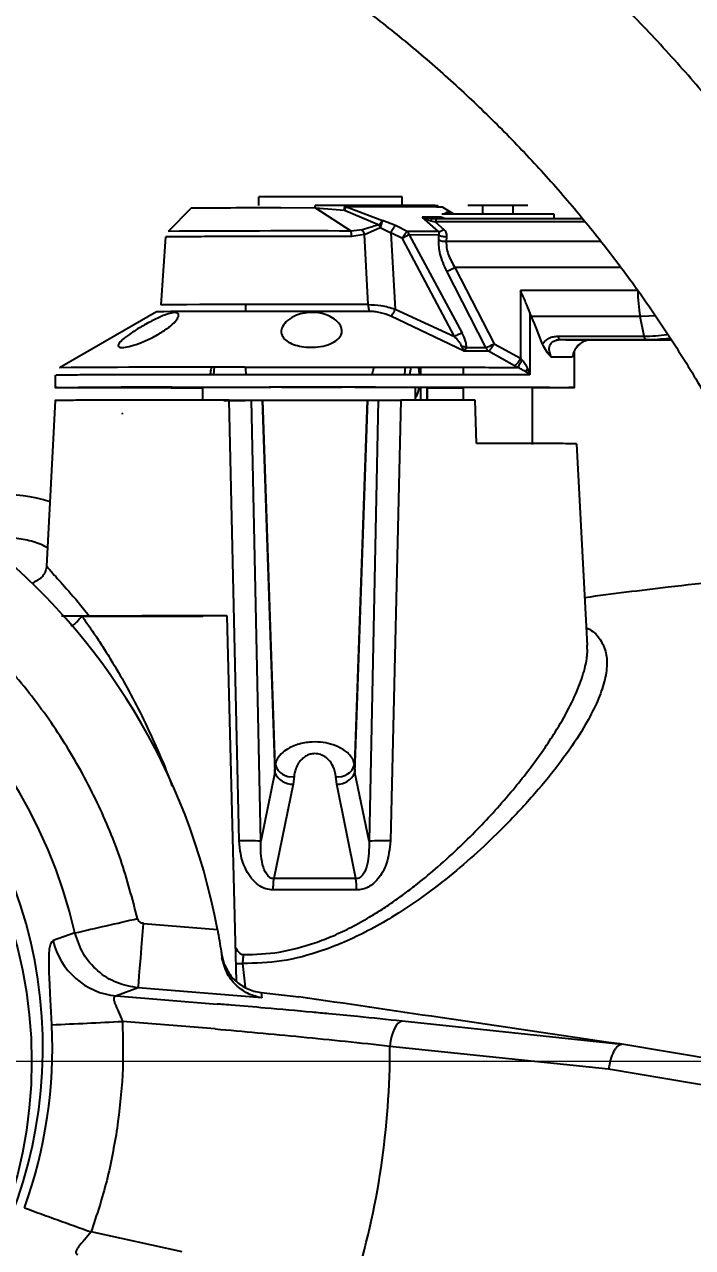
# Model space of a CAD drawing. Header units: millimetres. Extents: x 2251 to 4395, y 932 to 2449.
# Drawn here: x 3154 to 3231.2, y 1310.3 to 1451.6 of the extents above; entities that cross this region are included whole.
import ezdxf

# ---------------------------------------------------------------- set-up
doc = ezdxf.new("R2010")
doc.units = ezdxf.units.MM
doc.layers.add('AM_5', color=3, linetype='Continuous', lineweight=25)
doc.styles.add('SLDTEXTSTYLE1', font='txt.shx', dxfattribs={"width": 0.7, "bigfont": 'gbcbig.shx'})
doc.dimstyles.new('SLDDIMSTYLE12$0', dxfattribs={"dimtxt": 12, "dimasz": 10, "dimexe": 0, "dimexo": 0.0625, "dimgap": 0.875, "dimtad": 1, "dimdec": 1, "dimlfac": 1.8, "dimrnd": 1e-09, "dimzin": 12, "dimdsep": 46, "dimtxsty": 'SLDTEXTSTYLE1', "dimcen": 0.09, "dimdle": 8.16, "dimclrd": 3, "dimclre": 3, "dimadec": 0, "dimazin": 3, "dimtfac": 1, "dimtdec": 1, "dimtofl": 0, "dimtmove": 0, "dimatfit": 3, "dimfxl": 0, "dimfrac": 2, "dimtolj": 1, "dimlwd": 5, "dimlwe": 5, "dimarcsym": 0})
doc.dimstyles.new('SLDDIMSTYLE12$3', dxfattribs={"dimtxt": 12, "dimasz": 10, "dimexe": 0, "dimexo": 0.0625, "dimgap": 0.875, "dimtad": 1, "dimdec": 1, "dimlfac": 1.8, "dimrnd": 1e-09, "dimzin": 12, "dimdsep": 46, "dimtxsty": 'SLDTEXTSTYLE1', "dimcen": 0.09, "dimdle": 8.16, "dimclrd": 3, "dimclre": 3, "dimadec": 0, "dimazin": 3, "dimtfac": 1, "dimtdec": 1, "dimtofl": 0, "dimtmove": 0, "dimatfit": 3, "dimfxl": 0, "dimfrac": 2, "dimtolj": 1, "dimlwd": 5, "dimlwe": 5, "dimarcsym": 0})

# ---------------------------------------------------------------- blocks, each defined once
blk = doc.blocks.new('*D79')
at = {"layer": 'AM_5', "color": 3, "lineweight": 5, "transparency": 16777216}
blk.add_line((3102.51, 1472.02), (3102.51, 1524.39), dxfattribs=at)
at = {"layer": 'AM_5', "color": 3, "linetype": 'Continuous', "lineweight": 5, "transparency": 16777216}
for p, q in [((3112.51, 1524.39), (3269.59, 1524.39)), ((3279.59, 1406.12), (3279.59, 1524.39))]:
    blk.add_line(p, q, dxfattribs=at)
at = {"layer": 'AM_5', "color": 3, "transparency": 16777216}
for points in [[(3112.51, 1526.06), (3112.51, 1522.72), (3102.51, 1524.39)], [(3269.59, 1526.06), (3269.59, 1522.72), (3279.59, 1524.39)]]:
    blk.add_solid(points, dxfattribs=at)
at = {"layer": 'Defpoints', "color": 0, "transparency": 16777216}
for p in [(3279.59, 1524.39), (3102.51, 1471.96), (3279.59, 1406.06)]:
    blk.add_point(p, dxfattribs=at)
at = {"layer": 'AM_5', "color": 0, "transparency": 16777216, "insert": (3191.05, 1531.26), "char_height": 12, "attachment_point": 5, "style": 'SLDTEXTSTYLE1'}
blk.add_mtext('\\A1;178', dxfattribs=at)
blk = doc.blocks.new('*D75')
at = {"layer": 'AM_5', "color": 3, "lineweight": 5, "transparency": 16777216}
blk.add_line((3394.85, 1449.28), (3409.2, 1449.28), dxfattribs=at)
at = {"layer": 'AM_5', "color": 3, "linetype": 'Continuous', "lineweight": 5, "transparency": 16777216}
for p, q in [((3409.2, 1439.28), (3409.2, 1341.83)), ((3149.26, 1331.83), (3409.2, 1331.83))]:
    blk.add_line(p, q, dxfattribs=at)
at = {"layer": 'AM_5', "color": 3, "transparency": 16777216}
for points in [[(3407.54, 1439.28), (3410.87, 1439.28), (3409.2, 1449.28)], [(3407.54, 1341.83), (3410.87, 1341.83), (3409.2, 1331.83)]]:
    blk.add_solid(points, dxfattribs=at)
at = {"layer": 'Defpoints', "color": 0, "transparency": 16777216}
for p in [(3394.79, 1449.28), (3149.2, 1331.83), (3409.2, 1331.83)]:
    blk.add_point(p, dxfattribs=at)
at = {"layer": 'AM_5', "color": 0, "transparency": 16777216, "insert": (3402.33, 1399.78), "char_height": 12, "attachment_point": 5, "rotation": 90, "style": 'SLDTEXTSTYLE1'}
blk.add_mtext('\\A1;115', dxfattribs=at)
blk = doc.blocks.new('*D65')
at = {"layer": 'AM_5', "color": 3, "linetype": 'Continuous', "lineweight": 5, "transparency": 16777216}
blk.add_line((3266.32, 1484.58), (3232.64, 1458.58), dxfattribs=at)
at = {"layer": 'AM_5', "color": 3, "lineweight": 5, "transparency": 16777216}
for p, q in [((3165.26, 1406.65), (3165.44, 1406.65)), ((3165.35, 1406.56), (3165.35, 1406.74))]:
    blk.add_line(p, q, dxfattribs=at)
at = {"layer": 'AM_5', "color": 3, "transparency": 16777216}
blk.add_solid([(3231.62, 1459.9), (3233.66, 1457.26), (3224.72, 1452.47)], dxfattribs=at)
at = {"layer": 'Defpoints', "color": 0, "transparency": 16777216}
for p in [(3224.72, 1452.47), (3105.98, 1360.82)]:
    blk.add_point(p, dxfattribs=at)
at = {"layer": 'AM_5', "color": 0, "transparency": 16777216, "insert": (3249.24, 1480.08), "char_height": 12, "attachment_point": 5, "rotation": 37.6642, "style": 'SLDTEXTSTYLE1'}
blk.add_mtext('\\A1;%%C345', dxfattribs=at)

msp = doc.modelspace()

# ---------------------------------------------------------------- linework, layer by layer
at = {"color": 7, "linetype": 'Continuous', "lineweight": 25}
for p, q in [((3181.101, 1430.664), (3181.101, 1431.664)), ((3197.683, 1430.657), (3197.683, 1431.657)), ((3173.294, 1430.35), (3170.626, 1427.682)), ((3187.612, 1430.381), (3183.647, 1430.379)), ((3191.094, 1430.672), (3187.611, 1430.672)), ((3191.759, 1427.717), (3187.612, 1430.381)), ((3187.612, 1430.381), (3190.998, 1430.141)), ((3190.998, 1430.141), (3191.021, 1430.421)), ((3190.998, 1430.141), (3195.031, 1428.422)), ((3191.05, 1430.587), (3191.072, 1430.653)), ((3191.072, 1430.653), (3191.094, 1430.672)), ((3191.225, 1430.52), (3195.39, 1428.932)), ((3203.641, 1429.664), (3202.331, 1430.489)), ((3202.742, 1429.855), (3202.486, 1429.677)), ((3207.002, 1430.649), (3205.27, 1430.656)), ((3207.002, 1429.669), (3207.002, 1430.649)), ((3210.467, 1430.649), (3207.002, 1430.649)), ((3212.199, 1430.656), (3210.467, 1430.649)), ((3210.467, 1430.649), (3210.467, 1429.669)), ((3215.235, 1429.174), (3215.235, 1429.656)), ((3193.319, 1427.324), (3195.114, 1428.138)), ((3195.114, 1428.138), (3195.071, 1428.282)), ((3195.114, 1428.138), (3196.354, 1427.529)), ((3196.902, 1428.339), (3195.39, 1428.932)), ((3198.26, 1427.675), (3196.902, 1428.339)), ((3201.861, 1427.668), (3199.971, 1429.32)), ((3199.971, 1429.32), (3200.998, 1428.899)), ((3200.753, 1429.205), (3199.971, 1429.32)), ((3201.018, 1429.166), (3200.753, 1429.205)), ((3200.998, 1428.899), (3201.5, 1428.768)), ((3201.662, 1429.14), (3201.01, 1429.157)), ((3201.199, 1429.165), (3201.018, 1429.166)), ((3201.018, 1429.166), (3201.721, 1429.166)), ((3218.821, 1428.778), (3201.5, 1428.768)), ((3201.5, 1428.768), (3202.477, 1427.913)), ((3201.721, 1429.166), (3206.943, 1429.169)), ((3206.943, 1429.169), (3218.506, 1429.176)), ((3170.335, 1427.047), (3169.786, 1419.195)), ((3193.058, 1427.839), (3191.759, 1427.717)), ((3193.319, 1427.324), (3191.83, 1427.08)), ((3193.732, 1419.231), (3193.319, 1427.324)), ((3196.354, 1427.529), (3196.871, 1418.713)), ((3197.689, 1426.865), (3196.354, 1427.529)), ((3203.722, 1415.539), (3197.689, 1426.865)), ((3198.463, 1427.261), (3204.61, 1415.936)), ((3201.92, 1427.255), (3198.463, 1427.261)), ((3201.894, 1426.674), (3201.92, 1427.255)), ((3202.799, 1427.087), (3202.762, 1426.506)), ((3220.612, 1426.516), (3202.762, 1426.506)), ((3207.325, 1414.267), (3202.835, 1423.077)), ((3222.941, 1423.52), (3203.746, 1423.508)), ((3203.746, 1423.508), (3208.289, 1414.699)), ((3224.898, 1420.855), (3211.331, 1420.846)), ((3211.331, 1420.846), (3211.331, 1413.018)), ((3169.289, 1418.399), (3158.087, 1411.932)), ((3179.587, 1419.229), (3179.587, 1418.434)), ((3196.871, 1418.713), (3203.722, 1415.539)), ((3212.435, 1418.312), (3212.434, 1411.102)), ((3212.616, 1417.845), (3212.435, 1418.312)), ((3204.838, 1413.84), (3196.368, 1417.883)), ((3225.174, 1417.853), (3212.616, 1417.845)), ((3225.642, 1415.582), (3225.174, 1417.853)), ((3215.694, 1415.576), (3225.642, 1415.582)), ((3204.525, 1414.424), (3204.7, 1414.035)), ((3204.7, 1414.035), (3204.838, 1413.84)), ((3204.923, 1413.975), (3204.7, 1414.035)), ((3204.838, 1413.84), (3204.923, 1413.975)), ((3204.923, 1413.975), (3205.087, 1414.272)), ((3207.325, 1414.267), (3207.453, 1414.02)), ((3207.453, 1414.02), (3207.631, 1413.834)), ((3208.289, 1414.699), (3211.331, 1413.018)), ((3215.497, 1415.127), (3215.869, 1415.206)), ((3215.914, 1415.175), (3225.863, 1415.181)), ((3219.497, 1415.148), (3228.748, 1415.154)), ((3228.745, 1415.159), (3225.863, 1415.181)), ((3210.66, 1412.154), (3207.631, 1413.834)), ((3211.331, 1413.018), (3211.506, 1412.834)), ((3217.587, 1409.643), (3217.587, 1413.898)), ((3179.587, 1411.992), (3179.587, 1411.821)), ((3179.587, 1411.815), (3179.591, 1411.127)), ((3199.811, 1411.124), (3199.811, 1411.989)), ((3204.735, 1411.983), (3204.735, 1411.118)), ((3211.008, 1411.97), (3210.66, 1412.154)), ((3212.434, 1411.102), (3211.944, 1411.479)), ((3212.152, 1411.854), (3212.434, 1411.102)), ((3157.587, 1411.066), (3157.587, 1409.643)), ((3174.587, 1409.643), (3174.587, 1408.143)), ((3199.218, 1408.155), (3199.218, 1409.655)), ((3199.811, 1408.145), (3199.811, 1409.655)), ((3200.587, 1409.643), (3200.527, 1409.646)), ((3200.527, 1409.646), (3200.527, 1408.146)), ((3200.587, 1408.143), (3200.587, 1409.643)), ((3204.735, 1409.656), (3204.735, 1408.195)), ((3212.735, 1403.056), (3212.735, 1409.656)), ((3157.587, 1408.143), (3156.583, 1388.998)), ((3177.069, 1408.142), (3179.514, 1408.144)), ((3178.849, 1357.282), (3177.664, 1408.203)), ((3181.324, 1357.244), (3180.264, 1408.2)), ((3180.264, 1408.2), (3181.476, 1408.19)), ((3181.476, 1408.19), (3182.965, 1365.171)), ((3181.476, 1408.19), (3181.554, 1408.189)), ((3183.015, 1366.059), (3181.554, 1408.189)), ((3193.62, 1408.189), (3192.158, 1366.059)), ((3192.209, 1365.171), (3193.698, 1408.19)), ((3193.62, 1408.189), (3193.698, 1408.19)), ((3193.698, 1408.19), (3194.91, 1408.2)), ((3194.91, 1408.2), (3193.85, 1357.244)), ((3197.51, 1408.203), (3196.325, 1357.282)), ((3206.245, 1403.194), (3206.095, 1408.193)), ((3219.069, 1379.863), (3217.849, 1403.143)), ((3178.541, 1341.093), (3177.437, 1383.258)), ((3182.965, 1365.171), (3183.015, 1366.059)), ((3192.158, 1366.059), (3192.209, 1365.171)), ((3182.965, 1365.171), (3181.324, 1357.244)), ((3185.176, 1364.712), (3185.071, 1363.825)), ((3190.103, 1363.825), (3189.998, 1364.712)), ((3193.85, 1357.244), (3192.209, 1365.171)), ((3185.071, 1363.825), (3182.856, 1352.925)), ((3192.318, 1352.925), (3190.103, 1363.825)), ((3167.782, 1347.747), (3176.32, 1347.058)), ((3159.868, 1346.661), (3157.334, 1345.792)), ((3176.796, 1344.179), (3177.063, 1343.142)), ((3178.488, 1343.128), (3179.221, 1343.111)), ((3179.221, 1343.111), (3179.547, 1340.402)), ((3167.18, 1340.3), (3164.648, 1339.384)), ((3164.648, 1339.384), (3176.312, 1338.444)), ((3181.458, 1339.15), (3167.18, 1340.3)), ((3181.367, 1339.774), (3185.726, 1339.28)), ((3181.367, 1339.774), (3181.458, 1339.15)), ((3176.08, 1335.573), (3165.357, 1336.438)), ((3223.003, 1333.789), (3197.664, 1336.468)), ((3196.259, 1333.594), (3221.526, 1330.95)), ((3248.244, 1329.56), (3222.805, 1333.832)), ((3154.861, 1331.686), (3154.861, 1331.695)), ((3221.526, 1330.95), (3255.178, 1325.337)), ((3172.234, 1309.823), (3161.726, 1312.129))]:
    msp.add_line(p, q, dxfattribs=at)
at = {"color": 7, "linetype": 'Continuous', "lineweight": 25, "flags": 128}
for points in [[(3193.903, 1418.436), (3192.529, 1418.437), (3191.124, 1418.437), (3189.697, 1418.438), (3188.256, 1418.438), (3186.812, 1418.438), (3185.372, 1418.438), (3183.946, 1418.437), (3182.543, 1418.437)], [(3226.884, 1417.936), (3226.185, 1417.882), (3225.174, 1417.853)], [(3225.863, 1415.181), (3225.831, 1415.188), (3225.799, 1415.208), (3225.769, 1415.241), (3225.74, 1415.287), (3225.712, 1415.345), (3225.686, 1415.414), (3225.663, 1415.494), (3225.642, 1415.582)], [(3205.087, 1414.272), (3205.382, 1414.271), (3205.673, 1414.271), (3205.96, 1414.27), (3206.242, 1414.27), (3206.52, 1414.269), (3206.793, 1414.268), (3207.061, 1414.268), (3207.325, 1414.267)], [(3175.952, 1411.99), (3175.896, 1411.598), (3175.856, 1411.13)], [(3197.965, 1411.136), (3198.005, 1411.611), (3198.064, 1412.017)], [(3174.587, 1409.585), (3173.758, 1409.586), (3170.961, 1409.59), (3168.358, 1409.594), (3165.981, 1409.598), (3163.858, 1409.604), (3162.012, 1409.609), (3160.466, 1409.615), (3159.239, 1409.622), (3158.343, 1409.629), (3157.791, 1409.635), (3157.588, 1409.642), (3157.736, 1409.649), (3158.235, 1409.656), (3159.077, 1409.663), (3160.254, 1409.669), (3161.752, 1409.676), (3163.552, 1409.681), (3165.634, 1409.687), (3167.973, 1409.691), (3170.543, 1409.696), (3173.312, 1409.699), (3176.248, 1409.702), (3179.318, 1409.705), (3182.484, 1409.706), (3185.711, 1409.707), (3188.959, 1409.707), (3192.191, 1409.706), (3195.369, 1409.705), (3198.456, 1409.703), (3201.415, 1409.7), (3204.213, 1409.696), (3206.815, 1409.692), (3209.192, 1409.687), (3211.316, 1409.682), (3213.161, 1409.676), (3214.707, 1409.67), (3215.935, 1409.664), (3216.83, 1409.657), (3217.382, 1409.65), (3217.586, 1409.643), (3217.437, 1409.637), (3216.939, 1409.63), (3216.096, 1409.623), (3214.919, 1409.616), (3213.422, 1409.61), (3212.735, 1409.608)], [(3169.31, 1409.659), (3170.35, 1409.66), (3171.173, 1409.661), (3171.689, 1409.664), (3171.843, 1409.666), (3171.618, 1409.668), (3171.039, 1409.67), (3170.167, 1409.672), (3169.098, 1409.673), (3167.947, 1409.673), (3166.84, 1409.672), (3165.895, 1409.671), (3165.217, 1409.669), (3164.877, 1409.667), (3164.913, 1409.664), (3165.321, 1409.662), (3166.056, 1409.66), (3167.04, 1409.659), (3168.165, 1409.658), (3169.31, 1409.659)], [(3174.587, 1409.64), (3174.077, 1409.639), (3173.701, 1409.638), (3173.553, 1409.636), (3173.648, 1409.634), (3173.978, 1409.633), (3174.509, 1409.632), (3174.587, 1409.632)], [(3188.168, 1409.683), (3189.208, 1409.684), (3190.031, 1409.686), (3190.547, 1409.688), (3190.701, 1409.69), (3190.476, 1409.693), (3189.897, 1409.695), (3189.025, 1409.696), (3187.956, 1409.697), (3186.805, 1409.697), (3185.698, 1409.697), (3184.753, 1409.695), (3184.074, 1409.693), (3183.734, 1409.691), (3183.77, 1409.688), (3184.178, 1409.686), (3184.914, 1409.684), (3185.898, 1409.683), (3187.023, 1409.682), (3188.168, 1409.683)], [(3200.527, 1409.646), (3201.096, 1409.647), (3201.473, 1409.648), (3201.62, 1409.65), (3201.525, 1409.651), (3201.196, 1409.653), (3200.665, 1409.654), (3199.983, 1409.655), (3199.218, 1409.655)], [(3204.735, 1409.59), (3204.631, 1409.59), (3201.861, 1409.587), (3200.587, 1409.585)], [(3192.318, 1352.925), (3191.141, 1352.925), (3189.959, 1352.925), (3188.774, 1352.926), (3187.587, 1352.926), (3186.4, 1352.926), (3185.215, 1352.925), (3184.033, 1352.925), (3182.856, 1352.925)], [(3192.403, 1351.616), (3191.205, 1351.617), (3190.001, 1351.617), (3188.795, 1351.617), (3187.587, 1351.617), (3186.379, 1351.617), (3185.172, 1351.617), (3183.969, 1351.617), (3182.771, 1351.616)], [(3167.18, 1340.3), (3167.197, 1340.515), (3167.236, 1340.987), (3167.293, 1341.699), (3167.368, 1342.628), (3167.458, 1343.738), (3167.559, 1344.992), (3167.668, 1346.344), (3167.782, 1347.747)], [(3197.664, 1336.468), (3197.432, 1336.402), (3197.201, 1336.232), (3196.978, 1335.963), (3196.773, 1335.605), (3196.592, 1335.172), (3196.442, 1334.68), (3196.33, 1334.147), (3196.259, 1333.594)]]:
    msp.add_lwpolyline(points, dxfattribs=at)
at = {"color": 7, "linetype": 'Continuous', "lineweight": 25}
msp.add_circle((3102.361, 1331.828), 52.5, dxfattribs=at)
for centre, radius, start, end in [((3187.387, -2875.695), 4307.364, 89.863044, 90.083616), ((3181.088, 505.52), 924.863, 89.841485, 90.482886), ((3193.704, 308.987), 1121.535, 89.559285, 90.126636), ((3208.642, 261.021), 1168.654, 89.676774, 90.313028), ((3196.56, -67.023), 1496.347, 89.785585, 89.869384), ((3185.232, -1007.109), 2434.835, 89.84643, 90.343727), ((3192.889, -2469.844), 3897.522, 89.868101, 89.921049), ((3240.157, 1420.742), 15.259, 179.57667, 190.91491), ((3179.521, 142.765), 1275.675, 89.864263, 90.459581), ((3186.105, -1494.771), 2914.012, 89.850034, 90.320855), ((3225.63, 1435.558), 19.976, 270.03668, 277.56628), ((3225.85, 1435.526), 20.345, 270.03668, 277.54673), ((3197.039, -2828.541), 4242.388, 89.85695, 89.894675), ((3174.781, -714.48), 2126.477, 89.874039, 90.449805), ((3102.587, 1333.328), 75, 10.54851, 92.46086), ((3188.345, -1453.381), 2863.057, 89.782405, 90.275337), ((3152.083, 1382.256), 15, 70.97396, 119.21781), ((3102.587, 1333.34), 58.809, 13.09228, 89.91829), ((3102.587, 1333.419), 53.574, 308.26934, 171.50515), ((3184.861, 1366.612), 1.927, 196.70211, 279.40565), ((3190.313, 1366.612), 1.927, 260.59454, 343.29737), ((3185.015, 1366.058), 2.234, 203.39428, 271.42772), ((3190.158, 1366.058), 2.234, 268.57245, 336.60531), ((3179.839, 1341.138), 16.174, 84.73329, 93.50893), ((3195.335, 1341.138), 16.174, 86.49111, 95.26667), ((3182.378, 1351.621), 10.025, 359.97591, 7.47448), ((2892.453, 2522.541), 1205.904, 282.812128, 283.164856), ((3165.403, 1347.624), 8.275, 192.79006, 264.76479), ((3100.773, 2630.81), 1295.983, 272.494846, 272.856436), ((3102.587, 1333.403), 54.664, 340.22854, 2.782), ((3102.587, 1333.397), 93.672, 342.88971, 0.12059), ((3626.117, 2609.025), 1377.533, 249.958184, 250.298612)]:
    msp.add_arc(centre, radius, start, end, dxfattribs=at)
msp.add_ellipse((3187.587, 1405.81), major_axis=(-15.33, 38.74), ratio=0.6656463, start_param=4.677315, end_param=4.7599615, dxfattribs=at)
for points, knots in [([(3102.154, 1163.097), (3104.714, 1163.122), (3108.295, 1163.157), (3113.564, 1163.435), (3118.028, 1163.771), (3123.344, 1164.336), (3128.913, 1165.11), (3134.727, 1166.12), (3140.698, 1167.376), (3146.774, 1168.886), (3152.912, 1170.657), (3159.077, 1172.691), (3165.241, 1174.991), (3171.378, 1177.556), (3177.466, 1180.386), (3183.485, 1183.48), (3189.418, 1186.835), (3195.247, 1190.447), (3200.957, 1194.312), (3206.532, 1198.427), (3211.96, 1202.784), (3217.225, 1207.378), (3222.317, 1212.203), (3227.222, 1217.25), (3231.928, 1222.513), (3236.426, 1227.983), (3240.704, 1233.651), (3244.753, 1239.509), (3248.563, 1245.545), (3252.124, 1251.751), (3255.43, 1258.116), (3258.471, 1264.628), (3261.24, 1271.277), (3263.73, 1278.052), (3265.935, 1284.94), (3267.85, 1291.928), (3269.469, 1299.006), (3270.787, 1306.16), (3271.799, 1313.377), (3272.504, 1320.644), (3272.897, 1327.948), (3272.976, 1335.276), (3272.739, 1342.614), (3272.184, 1349.949), (3271.312, 1357.266), (3270.122, 1364.553), (3268.614, 1371.796), (3266.789, 1378.98), (3264.648, 1386.093), (3262.194, 1393.121), (3259.43, 1400.049), (3256.357, 1406.866), (3252.98, 1413.556), (3249.302, 1420.108), (3245.329, 1426.508), (3241.064, 1432.744), (3236.512, 1438.802), (3231.68, 1444.67), (3226.573, 1450.336), (3221.197, 1455.789), (3215.75, 1460.837), (3210.277, 1465.489), (3204.818, 1469.758), (3199.194, 1473.801), (3193.412, 1477.609), (3187.485, 1481.177), (3181.422, 1484.499), (3175.236, 1487.569), (3168.94, 1490.383), (3162.546, 1492.935), (3156.071, 1495.221), (3149.533, 1497.237), (3142.958, 1498.98), (3136.385, 1500.445), (3129.892, 1501.626), (3123.602, 1502.523), (3118.078, 1503.107), (3113.196, 1503.474), (3108.371, 1503.714), (3102.397, 1503.831), (3096.88, 1503.721), (3091.611, 1503.449), (3087.147, 1503.112), (3081.831, 1502.547), (3076.262, 1501.773), (3070.448, 1500.763), (3064.477, 1499.507), (3058.401, 1497.996), (3052.263, 1496.226), (3046.098, 1494.192), (3039.934, 1491.892), (3033.797, 1489.327), (3027.709, 1486.496), (3021.69, 1483.403), (3015.757, 1480.048), (3009.928, 1476.436), (3004.218, 1472.57), (2998.642, 1468.456), (2993.215, 1464.099), (2987.95, 1459.505), (2982.858, 1454.68), (2977.953, 1449.633), (2973.246, 1444.37), (2968.749, 1438.9), (2964.47, 1433.231), (2960.422, 1427.374), (2956.612, 1421.338), (2953.05, 1415.132), (2949.746, 1408.767), (2946.703, 1402.255), (2943.941, 1395.604), (2941.604, 1389.321), (2940.325, 1385.216), (2939.762, 1383.408)], [0, 0, 0, 0, 0.0102074, 0.014274, 0.021037, 0.0280561, 0.0355867, 0.0434511, 0.0515783, 0.0599113, 0.0684099, 0.0770439, 0.085791, 0.0946336, 0.1035582, 0.112554, 0.1216124, 0.1307262, 0.1398897, 0.1490979, 0.1583469, 0.1676331, 0.1769537, 0.1863062, 0.1956884, 0.2050985, 0.2145348, 0.2239961, 0.233481, 0.2429885, 0.2525178, 0.262068, 0.2716385, 0.2812287, 0.2908382, 0.3004664, 0.3101132, 0.3197782, 0.3294613, 0.3391624, 0.3488814, 0.3586183, 0.3683733, 0.3781464, 0.387938, 0.3977483, 0.4075776, 0.4174265, 0.4272956, 0.4371854, 0.4470968, 0.4570307, 0.4669882, 0.4769704, 0.486979, 0.4970156, 0.5070822, 0.5171812, 0.5273154, 0.5374882, 0.5477037, 0.5569145, 0.5661226, 0.5753266, 0.5845258, 0.5937191, 0.6029052, 0.6120821, 0.6212471, 0.6303962, 0.6395236, 0.6486197, 0.6576679, 0.6666375, 0.6754633, 0.6839789, 0.6919633, 0.6976055, 0.7035012, 0.7112199, 0.7214273, 0.7254939, 0.7322569, 0.739276, 0.7468066, 0.754671, 0.7627982, 0.7711312, 0.7796298, 0.7882638, 0.7970109, 0.8058535, 0.8147781, 0.8237739, 0.8328323, 0.8419461, 0.8511096, 0.8603178, 0.8695668, 0.878853, 0.8881736, 0.8975261, 0.9069083, 0.9163184, 0.9257547, 0.935216, 0.9447009, 0.9542084, 0.9637377, 0.9732879, 0.9828584, 0.9924486, 1, 1, 1, 1]), ([(3102.97, 1483.786), (3105.371, 1483.749), (3108.729, 1483.696), (3113.672, 1483.392), (3117.862, 1483.035), (3122.848, 1482.444), (3128.07, 1481.645), (3133.516, 1480.607), (3139.104, 1479.323), (3144.783, 1477.785), (3150.511, 1475.987), (3156.255, 1473.927), (3161.985, 1471.602), (3167.677, 1469.015), (3173.309, 1466.165), (3178.861, 1463.055), (3184.314, 1459.688), (3189.651, 1456.069), (3194.857, 1452.202), (3199.916, 1448.093), (3204.814, 1443.749), (3209.537, 1439.176), (3214.073, 1434.383), (3218.409, 1429.377), (3222.534, 1424.168), (3226.436, 1418.765), (3230.105, 1413.177), (3233.532, 1407.416), (3236.706, 1401.493), (3239.62, 1395.418), (3242.264, 1389.203), (3244.632, 1382.861), (3246.717, 1376.403), (3248.512, 1369.844), (3250.012, 1363.196), (3251.21, 1356.472), (3252.107, 1349.686), (3252.683, 1342.852), (3252.957, 1336.786), (3252.905, 1333.002), (3252.885, 1331.508)], [0, 0, 0, 0, 0.0302952, 0.0423856, 0.0624901, 0.08336, 0.1057536, 0.1291426, 0.1533151, 0.1781023, 0.2033838, 0.2290707, 0.2550958, 0.2814075, 0.3079654, 0.3347376, 0.3616982, 0.3888263, 0.4161047, 0.4435189, 0.4710571, 0.4987089, 0.526466, 0.5543209, 0.5822674, 0.6103001, 0.6384144, 0.6666062, 0.6948723, 0.7232096, 0.7516156, 0.7800883, 0.8086258, 0.8372268, 0.86589, 0.8946146, 0.9234, 0.9522458, 0.9811519, 1, 1, 1, 1]), ([(3191.225, 1430.52), (3191.188, 1430.471), (3191.113, 1430.373), (3191.036, 1430.218), (3190.998, 1430.141)], [0, 0, 0, 0, 0.4999999, 1, 1, 1, 1]), ([(3191.021, 1430.421), (3191.025, 1430.436), (3191.034, 1430.47), (3191.04, 1430.502), (3191.042, 1430.543), (3191.048, 1430.567), (3191.05, 1430.586), (3191.05, 1430.587), (3191.05, 1430.587), (3191.05, 1430.587), (3191.05, 1430.587), (3191.05, 1430.587)], [0, 0, 0, 0, 0.2389858, 0.5080398, 0.541991, 0.9779056, 0.9941787, 0.998396, 0.9995247, 0.9999424, 1, 1, 1, 1]), ([(3197.859, 1430.622), (3198.632, 1430.624), (3200.204, 1430.628), (3201.538, 1430.636), (3201.959, 1430.643), (3201.397, 1430.651), (3199.929, 1430.659), (3197.598, 1430.665), (3194.593, 1430.67), (3192.247, 1430.671), (3191.094, 1430.672)], [0, 0, 0, 0, 0.1228543, 0.25, 0.3771457, 0.5, 0.6228543, 0.75, 0.8771457, 1, 1, 1, 1]), ([(3203.403, 1429.663), (3203.397, 1429.667), (3203.074, 1429.833), (3202.907, 1429.844), (3202.742, 1429.855)], [0, 0, 0, 0, 0.0182675, 1, 1, 1, 1]), ([(3195.031, 1428.422), (3194.917, 1428.396), (3194.602, 1428.327), (3193.935, 1428.127), (3193.402, 1427.952), (3193.058, 1427.839)], [0, 0, 0, 0, 0.1685849, 0.4640042, 1, 1, 1, 1]), ([(3195.39, 1428.932), (3195.333, 1428.872), (3195.218, 1428.752), (3195.094, 1428.532), (3195.031, 1428.422)], [0, 0, 0, 0, 0.4999998, 1, 1, 1, 1]), ([(3195.071, 1428.282), (3195.071, 1428.282), (3195.071, 1428.283), (3195.071, 1428.283), (3195.071, 1428.285), (3195.07, 1428.287), (3195.068, 1428.293), (3195.065, 1428.303), (3195.059, 1428.324), (3195.048, 1428.365), (3195.038, 1428.399), (3195.031, 1428.422)], [0, 0, 0, 0, 0.0018062, 0.0050143, 0.0156365, 0.0312939, 0.0626084, 0.1252346, 0.2504656, 0.5007583, 1, 1, 1, 1]), ([(3195.39, 1428.932), (3195.369, 1428.878), (3195.334, 1428.788), (3195.262, 1428.59), (3195.191, 1428.38), (3195.139, 1428.218), (3195.114, 1428.138)], [0, 0, 0, 0, 0.3020871, 0.5042566, 0.7573872, 1, 1, 1, 1]), ([(3196.354, 1427.529), (3196.395, 1427.615), (3196.48, 1427.79), (3196.627, 1428.029), (3196.775, 1428.226), (3196.86, 1428.302), (3196.902, 1428.339)], [0, 0, 0, 0, 0.2446192, 0.500002, 0.7553836, 1, 1, 1, 1]), ([(3201.018, 1429.166), (3201.016, 1429.163), (3201.012, 1429.156), (3201.007, 1429.101), (3201.002, 1429.018), (3201, 1428.938), (3200.998, 1428.899)], [0, 0, 0, 0, 0.2509657, 0.50425018, 0.75535327, 1, 1, 1, 1]), ([(3202.159, 1429.314), (3202.217, 1429.311), (3202.295, 1429.307), (3202.409, 1429.27), (3202.439, 1429.26)], [0, 0, 0, 0, 0.73900763, 1, 1, 1, 1]), ([(3202.589, 1429.167), (3202.52, 1429.173), (3202.368, 1429.186), (3202.233, 1429.269), (3202.159, 1429.314)], [0, 0, 0, 0, 0.4538423, 1, 1, 1, 1]), ([(3191.83, 1427.08), (3190.34, 1427.081), (3187.359, 1427.082), (3182.825, 1427.08), (3178.64, 1427.076), (3175.054, 1427.07), (3172.354, 1427.062), (3170.635, 1427.054), (3170.457, 1427.047), (3170.371, 1427.044)], [0, 0, 0, 0, 0.1441916, 0.2883832, 0.4325748, 0.5767663, 0.7209579, 0.8651495, 1, 1, 1, 1]), ([(3193.319, 1427.324), (3193.28, 1427.418), (3193.203, 1427.605), (3193.106, 1427.761), (3193.058, 1427.839)], [0, 0, 0, 0, 0.5021578, 1, 1, 1, 1]), ([(3197.689, 1426.865), (3197.733, 1426.951), (3197.823, 1427.128), (3197.977, 1427.368), (3198.13, 1427.564), (3198.217, 1427.639), (3198.26, 1427.675)], [0, 0, 0, 0, 0.2444002, 0.4999702, 0.7555548, 1, 1, 1, 1]), ([(3198.09, 1427.091), (3198.09, 1427.091), (3198.09, 1427.091), (3198.089, 1427.09), (3198.087, 1427.089), (3198.083, 1427.087), (3198.075, 1427.083), (3198.061, 1427.075), (3198.031, 1427.06), (3197.972, 1427.029), (3197.853, 1426.963), (3197.755, 1426.904), (3197.689, 1426.865)], [0, 0, 0, 0, 0.001045, 0.0030652, 0.0082812, 0.0169208, 0.0325456, 0.063795, 0.126292, 0.2512729, 0.5011292, 1, 1, 1, 1]), ([(3198.463, 1427.261), (3198.405, 1427.237), (3198.29, 1427.19), (3198.157, 1427.124), (3198.09, 1427.091)], [0, 0, 0, 0, 0.5000001, 1, 1, 1, 1]), ([(3198.26, 1427.675), (3198.302, 1427.619), (3198.386, 1427.507), (3198.437, 1427.343), (3198.463, 1427.261)], [0, 0, 0, 0, 0.5, 1, 1, 1, 1]), ([(3201.861, 1427.668), (3201.908, 1427.67), (3202.004, 1427.674), (3202.161, 1427.724), (3202.322, 1427.801), (3202.425, 1427.876), (3202.477, 1427.913)], [0, 0, 0, 0, 0.2474529, 0.4999677, 0.7524992, 1, 1, 1, 1]), ([(3201.92, 1427.255), (3201.945, 1427.334), (3201.979, 1427.445), (3201.935, 1427.588), (3201.885, 1427.642), (3201.861, 1427.668)], [0, 0, 0, 0, 0.5577985, 0.7889165, 1, 1, 1, 1]), ([(3202.835, 1423.077), (3202.529, 1423.743), (3201.961, 1424.978), (3201.915, 1426.139), (3201.894, 1426.674)], [0, 0, 0, 0, 0.5395057, 1, 1, 1, 1]), ([(3202.762, 1426.506), (3202.688, 1426.502), (3202.537, 1426.494), (3202.305, 1426.523), (3202.082, 1426.58), (3201.956, 1426.643), (3201.894, 1426.674)], [0, 0, 0, 0, 0.2424887, 0.4944093, 0.7492399, 1, 1, 1, 1]), ([(3201.92, 1427.255), (3201.982, 1427.224), (3202.107, 1427.161), (3202.331, 1427.103), (3202.567, 1427.073), (3202.723, 1427.082), (3202.799, 1427.087)], [0, 0, 0, 0, 0.2465016, 0.5000043, 0.7535047, 1, 1, 1, 1]), ([(3202.477, 1427.913), (3202.575, 1427.802), (3202.783, 1427.566), (3202.794, 1427.252), (3202.799, 1427.087)], [0, 0, 0, 0, 0.4714528, 1, 1, 1, 1]), ([(3202.762, 1426.506), (3202.768, 1426.273), (3202.778, 1425.8), (3203.04, 1424.77), (3203.464, 1424.013), (3203.746, 1423.508)], [0, 0, 0, 0, 0.24465163, 0.49646305, 1, 1, 1, 1]), ([(3202.835, 1423.077), (3202.896, 1423.099), (3203.021, 1423.145), (3203.256, 1423.251), (3203.507, 1423.375), (3203.668, 1423.465), (3203.746, 1423.508)], [0, 0, 0, 0, 0.2450752, 0.4999959, 0.754919, 1, 1, 1, 1]), ([(3212.435, 1418.312), (3212.275, 1418.706), (3211.942, 1419.527), (3211.525, 1420.394), (3211.333, 1420.842), (3211.331, 1420.846)], [0, 0, 0, 0, 0.4777794, 0.9949854, 1, 1, 1, 1]), ([(3164.981, 1414.782), (3165.14, 1414.952), (3165.457, 1415.292), (3166.388, 1415.962), (3167.562, 1416.699), (3168.914, 1417.443), (3170.129, 1417.999), (3171.035, 1418.285), (3171.594, 1418.327), (3171.862, 1418.163), (3171.852, 1417.897), (3171.658, 1417.505), (3171.187, 1416.966), (3170.215, 1416.212), (3168.956, 1415.469), (3167.577, 1414.842), (3166.357, 1414.429), (3165.475, 1414.251), (3164.968, 1414.272), (3164.782, 1414.446), (3164.914, 1414.669), (3164.981, 1414.782)], [0, 0, 0, 0, 0.05729588, 0.11440636, 0.17685228, 0.24290924, 0.30662031, 0.3511087, 0.39574113, 0.43710287, 0.47997618, 0.50189325, 0.56370133, 0.62533907, 0.69132397, 0.75561197, 0.81338947, 0.8639885, 0.90995085, 0.95461498, 1, 1, 1, 1]), ([(3183.839, 1416.674), (3184.002, 1416.92), (3184.33, 1417.412), (3185.299, 1417.973), (3186.402, 1418.287), (3187.464, 1418.354), (3188.465, 1418.209), (3189.345, 1417.894), (3190.093, 1417.415), (3190.622, 1416.779), (3190.754, 1416.158), (3190.57, 1415.558), (3190.089, 1415.022), (3189.155, 1414.562), (3187.997, 1414.313), (3186.836, 1414.274), (3185.781, 1414.404), (3184.872, 1414.685), (3184.158, 1415.111), (3183.722, 1415.681), (3183.661, 1416.23), (3183.797, 1416.57), (3183.839, 1416.674)], [0, 0, 0, 0, 0.0630873, 0.1264409, 0.1716731, 0.2170721, 0.2586063, 0.3010345, 0.3488827, 0.4046229, 0.4677415, 0.5043275, 0.5626365, 0.6211682, 0.6738653, 0.7209892, 0.765716, 0.8111393, 0.8597724, 0.9135175, 0.9733138, 1, 1, 1, 1]), ([(3193.732, 1419.231), (3194.23, 1419.21), (3195.288, 1419.164), (3196.323, 1418.869), (3196.871, 1418.713)], [0, 0, 0, 0, 0.4713852, 1, 1, 1, 1]), ([(3196.368, 1417.883), (3195.968, 1418.033), (3195.371, 1418.256), (3194.516, 1418.411), (3194.107, 1418.428), (3193.903, 1418.436)], [0, 0, 0, 0, 0.50290538, 0.75216319, 1, 1, 1, 1]), ([(3196.871, 1418.713), (3196.834, 1418.624), (3196.758, 1418.444), (3196.623, 1418.199), (3196.487, 1417.999), (3196.407, 1417.921), (3196.368, 1417.883)], [0, 0, 0, 0, 0.24695755, 0.50317027, 0.75769494, 1, 1, 1, 1]), ([(3204.61, 1415.936), (3204.549, 1415.916), (3204.425, 1415.875), (3204.195, 1415.778), (3203.953, 1415.664), (3203.798, 1415.58), (3203.722, 1415.539)], [0, 0, 0, 0, 0.2454955, 0.5000002, 0.7545047, 1, 1, 1, 1]), ([(3203.722, 1415.539), (3203.889, 1415.352), (3204.134, 1415.077), (3204.404, 1414.698), (3204.486, 1414.512), (3204.525, 1414.424)], [0, 0, 0, 0, 0.5250925, 0.7733354, 1, 1, 1, 1]), ([(3205.087, 1414.272), (3205.088, 1414.38), (3205.091, 1414.609), (3204.963, 1415.176), (3204.756, 1415.621), (3204.61, 1415.936)], [0, 0, 0, 0, 0.20576804, 0.43811967, 1, 1, 1, 1]), ([(3213.896, 1414.649), (3213.993, 1414.789), (3214.184, 1415.064), (3214.617, 1415.354), (3215.122, 1415.542), (3215.5, 1415.565), (3215.694, 1415.576)], [0, 0, 0, 0, 0.2643559, 0.5182914, 0.7521507, 1, 1, 1, 1]), ([(3215.85, 1415.203), (3215.83, 1415.226), (3215.79, 1415.272), (3215.736, 1415.401), (3215.708, 1415.518), (3215.694, 1415.576)], [0, 0, 0, 0, 0.331135, 0.6655675, 1, 1, 1, 1]), ([(3204.525, 1414.424), (3204.625, 1414.411), (3204.828, 1414.385), (3204.999, 1414.31), (3205.087, 1414.272)], [0, 0, 0, 0, 0.4911669, 1, 1, 1, 1]), ([(3207.325, 1414.267), (3207.386, 1414.287), (3207.511, 1414.328), (3207.76, 1414.434), (3208.03, 1414.561), (3208.204, 1414.653), (3208.289, 1414.699)], [0, 0, 0, 0, 0.2443748, 0.5000003, 0.7556255, 1, 1, 1, 1]), ([(3207.631, 1413.834), (3207.675, 1413.863), (3207.766, 1413.923), (3207.943, 1414.131), (3208.128, 1414.4), (3208.236, 1414.601), (3208.289, 1414.699)], [0, 0, 0, 0, 0.2425915, 0.5000001, 0.7574087, 1, 1, 1, 1]), ([(3214.902, 1413.169), (3214.71, 1413.368), (3214.354, 1413.735), (3214.04, 1414.362), (3213.896, 1414.649)], [0, 0, 0, 0, 0.5406043, 1, 1, 1, 1]), ([(3214.902, 1413.169), (3214.793, 1413.45), (3214.6, 1413.952), (3214.707, 1414.551), (3214.979, 1414.883), (3215.219, 1415.047), (3215.417, 1415.101), (3215.503, 1415.124)], [0, 0, 0, 0, 0.37993052, 0.67841432, 0.79990614, 0.91316461, 1, 1, 1, 1]), ([(3215.503, 1415.124), (3215.521, 1415.13), (3215.643, 1415.171), (3215.789, 1415.173), (3215.914, 1415.175)], [0, 0, 0, 0, 0.14694092, 1, 1, 1, 1]), ([(3215.914, 1415.175), (3215.892, 1415.175), (3215.871, 1415.176), (3215.85, 1415.202), (3215.85, 1415.203)], [0, 0, 0, 0, 0.9902361, 1, 1, 1, 1]), ([(3219.497, 1415.148), (3219.379, 1415.142), (3219.147, 1415.129), (3218.784, 1415.025), (3218.441, 1414.858), (3217.986, 1414.526), (3217.52, 1413.931), (3217.395, 1413.431), (3217.325, 1413.151)], [0, 0, 0, 0, 0.0980067, 0.1918298, 0.2920342, 0.399514, 0.6638623, 1, 1, 1, 1]), ([(3211.331, 1413.018), (3211.277, 1412.92), (3211.166, 1412.716), (3210.976, 1412.446), (3210.795, 1412.238), (3210.704, 1412.181), (3210.66, 1412.154)], [0, 0, 0, 0, 0.2423329, 0.4999383, 0.7575772, 1, 1, 1, 1]), ([(3211.506, 1412.834), (3211.458, 1412.739), (3211.361, 1412.544), (3211.215, 1412.281), (3211.088, 1412.071), (3211.034, 1412.003), (3211.008, 1411.97)], [0, 0, 0, 0, 0.2432277, 0.5000045, 0.7567789, 1, 1, 1, 1]), ([(3211.506, 1412.834), (3211.618, 1412.705), (3211.881, 1412.403), (3212.054, 1412.054), (3212.152, 1411.854)], [0, 0, 0, 0, 0.42897761, 1, 1, 1, 1]), ([(3212.434, 1411.102), (3211.376, 1411.105), (3209.26, 1411.111), (3205.214, 1411.118), (3200.68, 1411.124), (3195.729, 1411.128), (3190.531, 1411.13), (3185.241, 1411.13), (3180.024, 1411.128), (3175.04, 1411.124), (3170.442, 1411.119), (3166.37, 1411.111), (3162.955, 1411.103), (3160.285, 1411.093), (3158.503, 1411.082), (3157.613, 1411.073), (3157.68, 1411.067), (3157.702, 1411.066)], [0, 0, 0, 0, 0.0689655, 0.1379311, 0.2068966, 0.2758622, 0.3448277, 0.4137933, 0.4827588, 0.5517244, 0.6206899, 0.6896555, 0.758621, 0.8275866, 0.8965521, 0.9655176, 1, 1, 1, 1]), ([(3175.614, 1411.989), (3175.595, 1411.894), (3175.546, 1411.657), (3175.507, 1411.358), (3175.5, 1411.156), (3175.499, 1411.124)], [0, 0, 0, 0, 0.3601585, 0.9005151, 1, 1, 1, 1]), ([(3179.456, 1411.992), (3180.887, 1411.993), (3183.75, 1411.994), (3188.178, 1411.995), (3192.58, 1411.994), (3196.873, 1411.992), (3200.961, 1411.988), (3204.74, 1411.983), (3208.174, 1411.977), (3210.063, 1411.972), (3211.008, 1411.97)], [0, 0, 0, 0, 0.12500024, 0.25000042, 0.37500052, 0.50000056, 0.62500053, 0.75000042, 0.87500025, 1, 1, 1, 1]), ([(3194.248, 1411.128), (3194.256, 1411.24), (3194.277, 1411.557), (3194.374, 1411.821), (3194.437, 1411.993)], [0, 0, 0, 0, 0.3520939, 1, 1, 1, 1]), ([(3198.595, 1411.125), (3198.599, 1411.215), (3198.607, 1411.439), (3198.653, 1411.733), (3198.696, 1411.912), (3198.715, 1411.99)], [0, 0, 0, 0, 0.273688, 0.687255, 1, 1, 1, 1]), ([(3199.665, 1411.124), (3199.66, 1411.254), (3199.651, 1411.49), (3199.608, 1411.777), (3199.573, 1411.926), (3199.558, 1411.989)], [0, 0, 0, 0, 0.4100606, 0.74872632, 1, 1, 1, 1]), ([(3211.944, 1411.479), (3211.788, 1411.579), (3211.513, 1411.755), (3211.16, 1411.905), (3211.008, 1411.97)], [0, 0, 0, 0, 0.5684211, 1, 1, 1, 1]), ([(3212.152, 1411.854), (3212.106, 1411.788), (3212.013, 1411.656), (3211.967, 1411.538), (3211.944, 1411.479)], [0, 0, 0, 0, 0.4999991, 1, 1, 1, 1]), ([(3199.218, 1408.486), (3199.243, 1408.509), (3199.354, 1408.611), (3199.437, 1408.858), (3199.546, 1409.203), (3199.603, 1409.473), (3199.621, 1409.632), (3199.623, 1409.655)], [0, 0, 0, 0, 0.0912693, 0.40164015, 0.68935573, 0.95509256, 1, 1, 1, 1]), ([(3199.598, 1409.655), (3199.593, 1409.619), (3199.572, 1409.461), (3199.513, 1409.224), (3199.427, 1408.967), (3199.328, 1408.765), (3199.254, 1408.732), (3199.218, 1408.716)], [0, 0, 0, 0, 0.06922627, 0.30411877, 0.538703, 0.77359564, 1, 1, 1, 1]), ([(3177.664, 1408.203), (3176.039, 1408.202), (3172.79, 1408.199), (3168.451, 1408.193), (3164.674, 1408.185), (3161.614, 1408.176), (3159.319, 1408.165), (3157.997, 1408.155), (3157.446, 1408.147), (3157.598, 1408.143), (3157.603, 1408.143)], [0, 0, 0, 0, 0.142093, 0.2841861, 0.4262791, 0.5683721, 0.7104651, 0.8525582, 0.9946512, 1, 1, 1, 1]), ([(3177.664, 1408.203), (3177.8, 1408.204), (3178.072, 1408.204), (3178.495, 1408.204), (3178.898, 1408.204), (3179.275, 1408.203), (3179.617, 1408.203), (3179.909, 1408.202), (3180.139, 1408.201), (3180.222, 1408.201), (3180.264, 1408.2)], [0, 0, 0, 0, 0.127216, 0.2544341, 0.3779205, 0.4947282, 0.6206235, 0.7467334, 0.8732952, 1, 1, 1, 1]), ([(3194.91, 1408.2), (3194.951, 1408.201), (3195.033, 1408.201), (3195.261, 1408.202), (3195.548, 1408.203), (3195.892, 1408.203), (3196.278, 1408.204), (3196.688, 1408.204), (3197.109, 1408.204), (3197.376, 1408.204), (3197.51, 1408.203)], [0, 0, 0, 0, 0.1253783, 0.250549, 0.376047, 0.500503, 0.6244386, 0.7499446, 0.8747284, 1, 1, 1, 1]), ([(3217.781, 1403.143), (3217.787, 1403.145), (3217.805, 1403.149), (3217.196, 1403.157), (3216.03, 1403.166), (3214.305, 1403.174), (3212.078, 1403.181), (3209.413, 1403.188), (3207.301, 1403.192), (3206.245, 1403.194)], [0, 0, 0, 0, 0.0913066, 0.2427555, 0.3942044, 0.5456533, 0.6971022, 0.8485511, 1, 1, 1, 1]), ([(3167.102, 1348.33), (3166.5, 1350.597), (3165.285, 1355.182), (3162.513, 1361.832), (3158.998, 1368.31), (3154.683, 1374.466), (3149.622, 1380.172), (3143.907, 1385.282), (3137.642, 1389.7), (3130.943, 1393.346), (3123.973, 1396.165), (3116.871, 1398.131), (3109.767, 1399.335), (3105.026, 1399.487), (3102.681, 1399.562)], [0, 0, 0, 0, 0.07919299, 0.16015936, 0.24278284, 0.32785451, 0.41364109, 0.49999999, 0.58635361, 0.67214028, 0.75721715, 0.83983537, 0.92080432, 1, 1, 1, 1]), ([(3156.694, 1391.11), (3156.593, 1391.172), (3155.948, 1391.568), (3154.584, 1391.995), (3152.671, 1392.311), (3150.865, 1392.266), (3149.77, 1391.965), (3149.303, 1391.837)], [0, 0, 0, 0, 0.0465662, 0.2977915, 0.5537993, 0.8098071, 1, 1, 1, 1]), ([(3156.586, 1389.043), (3156.561, 1388.849), (3156.514, 1388.478), (3156.269, 1388.01), (3155.99, 1387.685), (3155.75, 1387.495), (3155.607, 1387.407), (3155.544, 1387.372), (3155.516, 1387.358), (3155.485, 1387.342), (3155.434, 1387.316), (3155.374, 1387.288), (3155.272, 1387.244), (3155.1, 1387.162), (3154.999, 1387.1), (3155.055, 1386.978), (3155.069, 1386.949)], [0, 0, 0, 0, 0.1013862, 0.1933878, 0.2688421, 0.3221095, 0.3507488, 0.3558351, 0.3594473, 0.3676185, 0.3776138, 0.4043773, 0.4412492, 0.5470788, 0.8914268, 1, 1, 1, 1]), ([(3156.609, 1388.997), (3156.611, 1388.984), (3156.615, 1388.953), (3156.91, 1388.615), (3157.437, 1388.035), (3158.447, 1386.916), (3159.79, 1385.436), (3161.073, 1383.815), (3161.501, 1383.274)], [0, 0, 0, 0, 0.1071223, 0.2549508, 0.4034906, 0.5526872, 0.8507097, 1, 1, 1, 1]), ([(3240.849, 1387.868), (3236.694, 1387.465), (3229.325, 1386.749), (3221.983, 1385.792), (3218.78, 1385.375)], [0, 0, 0, 0, 0.56379171, 1, 1, 1, 1]), ([(3158.312, 1383.265), (3158.369, 1383.265), (3158.603, 1383.267), (3159.357, 1383.27), (3160.217, 1383.272), (3160.647, 1383.273)], [0, 0, 0, 0, 0.136953, 0.5689836, 1, 1, 1, 1]), ([(3160.647, 1383.273), (3160.57, 1383.153), (3160.406, 1382.901), (3160.055, 1382.535), (3159.698, 1382.238), (3159.457, 1382.114), (3159.372, 1382.07)], [0, 0, 0, 0, 0.2518499, 0.5312867, 0.8327048, 1, 1, 1, 1]), ([(3160.587, 1383.258), (3160.692, 1383.256), (3160.903, 1383.252), (3162.521, 1383.247), (3164.835, 1383.243), (3166.67, 1383.243), (3167.587, 1383.243)], [0, 0, 0, 0, 0.2499974, 0.4999983, 0.7499991, 1, 1, 1, 1]), ([(3160.647, 1383.273), (3160.915, 1382.897), (3161.469, 1382.119), (3162.354, 1380.817), (3163.295, 1379.373), (3164.502, 1377.423), (3165.979, 1374.879), (3167.035, 1372.808), (3167.587, 1371.727)], [0, 0, 0, 0, 0.1137197, 0.2349762, 0.3642262, 0.501846, 0.7399032, 1, 1, 1, 1]), ([(3177.437, 1383.258), (3177.4, 1383.259), (3177.327, 1383.262), (3176.741, 1383.266), (3175.831, 1383.27), (3174.597, 1383.273), (3173.095, 1383.275), (3171.381, 1383.277), (3169.521, 1383.279), (3168.232, 1383.279), (3167.587, 1383.279)], [0, 0, 0, 0, 0.12496588, 0.24997076, 0.37497563, 0.49998051, 0.62498538, 0.74999025, 0.87499513, 1, 1, 1, 1]), ([(3167.587, 1383.243), (3168.501, 1383.243), (3170.33, 1383.243), (3172.688, 1383.247), (3174.14, 1383.252), (3174.765, 1383.256), (3174.587, 1383.258), (3174.587, 1383.258)], [0, 0, 0, 0, 0.2499991, 0.4999983, 0.7499974, 0.9999966, 1, 1, 1, 1]), ([(3218.963, 1381.879), (3219.079, 1381.827), (3219.819, 1381.499), (3220.616, 1380.56), (3221.308, 1379.059), (3221.376, 1377.223), (3220.938, 1375.157), (3220.027, 1372.864), (3218.559, 1370.133), (3216.402, 1366.907), (3213.485, 1363.235), (3210.334, 1359.779), (3207.127, 1356.638), (3203.972, 1353.848), (3200.544, 1351.149), (3197.23, 1348.887), (3194.13, 1347.086), (3191.339, 1345.709), (3187.913, 1344.364), (3183.826, 1343.26), (3180.733, 1343.16), (3179.221, 1343.111)], [0, 0, 0, 0, 0.0100416, 0.064236, 0.1195298, 0.1741679, 0.228913, 0.2826087, 0.3380664, 0.4101543, 0.4835122, 0.5567196, 0.6114301, 0.6666193, 0.7218901, 0.7770202, 0.8146224, 0.8517607, 0.888283, 0.9454016, 1, 1, 1, 1]), ([(3187.587, 1345.507), (3188.304, 1345.774), (3189.748, 1346.312), (3191.844, 1347.326), (3193.662, 1348.336), (3195.243, 1349.316), (3196.621, 1350.237), (3198.037, 1351.251), (3199.796, 1352.599), (3201.957, 1354.399), (3204.348, 1356.587), (3206.63, 1358.87), (3208.75, 1361.16), (3210.657, 1363.391), (3212.435, 1365.637), (3213.983, 1367.762), (3215.551, 1370.135), (3216.978, 1372.608), (3218.165, 1375.17), (3218.835, 1377.321), (3219.106, 1378.889), (3219.049, 1379.632), (3219.029, 1379.894)], [0, 0, 0, 0, 0.037187, 0.0748717, 0.1136171, 0.1395892, 0.1672232, 0.1965337, 0.2275321, 0.2802476, 0.3421573, 0.3993351, 0.456228, 0.5175532, 0.5703857, 0.6300845, 0.6846035, 0.7613765, 0.8365978, 0.9113004, 0.9687005, 1, 1, 1, 1]), ([(3167.587, 1371.727), (3168.142, 1370.558), (3169.282, 1368.158), (3170.432, 1365.433), (3170.975, 1363.873), (3171.073, 1363.591)], [0, 0, 0, 0, 0.4377435, 0.8983772, 1, 1, 1, 1]), ([(3192.158, 1366.059), (3192.121, 1366.251), (3192.044, 1366.647), (3191.56, 1367.329), (3190.705, 1367.99), (3189.493, 1368.48), (3188.236, 1368.718), (3187.114, 1368.72), (3186.152, 1368.577), (3185.359, 1368.353), (3184.548, 1367.999), (3183.774, 1367.474), (3183.236, 1366.841), (3183.047, 1366.346), (3183.02, 1366.103), (3183.015, 1366.059)], [0, 0, 0, 0, 0.07797865, 0.16005938, 0.28085199, 0.37507052, 0.45624541, 0.54131213, 0.59349645, 0.65325461, 0.71742746, 0.80011765, 0.90138979, 0.98184799, 1, 1, 1, 1]), ([(3189.998, 1364.712), (3189.937, 1365.107), (3189.833, 1365.789), (3189.261, 1366.617), (3188.629, 1367.121), (3188.05, 1367.335), (3187.594, 1367.377), (3187.213, 1367.344), (3186.805, 1367.225), (3186.375, 1366.99), (3185.958, 1366.632), (3185.379, 1365.886), (3185.261, 1365.206), (3185.176, 1364.712)], [0, 0, 0, 0, 0.1748684, 0.3014405, 0.3919947, 0.4632498, 0.499207, 0.5351435, 0.5830373, 0.634939, 0.7016582, 0.7830506, 1, 1, 1, 1]), ([(3182.771, 1351.616), (3182.479, 1351.645), (3181.861, 1351.704), (3180.991, 1352.188), (3180.229, 1352.937), (3179.482, 1354.128), (3178.973, 1355.613), (3178.886, 1356.78), (3178.849, 1357.282)], [0, 0, 0, 0, 0.115598, 0.2450317, 0.3884431, 0.5396564, 0.802334, 1, 1, 1, 1]), ([(3182.856, 1352.925), (3182.775, 1352.93), (3182.61, 1352.941), (3182.299, 1353.095), (3181.846, 1353.596), (3181.333, 1355.002), (3181.328, 1356.33), (3181.324, 1357.244)], [0, 0, 0, 0, 0.0456546, 0.0934494, 0.2001519, 0.4495712, 1, 1, 1, 1]), ([(3193.85, 1357.244), (3193.846, 1356.329), (3193.84, 1355.001), (3193.327, 1353.594), (3192.874, 1353.095), (3192.563, 1352.94), (3192.398, 1352.93), (3192.318, 1352.925)], [0, 0, 0, 0, 0.5509774, 0.8002511, 0.9067429, 0.9544192, 1, 1, 1, 1]), ([(3196.325, 1357.282), (3196.223, 1356.37), (3196.049, 1354.798), (3195.04, 1352.961), (3193.987, 1352.035), (3193.093, 1351.667), (3192.631, 1351.633), (3192.403, 1351.616)], [0, 0, 0, 0, 0.3590095, 0.6185355, 0.8163713, 0.9095226, 1, 1, 1, 1]), ([(3167.782, 1347.747), (3167.703, 1347.761), (3167.545, 1347.788), (3167.339, 1347.918), (3167.178, 1348.101), (3167.127, 1348.253), (3167.102, 1348.33)], [0, 0, 0, 0, 0.2501498, 0.4993714, 0.7492584, 1, 1, 1, 1]), ([(3167.18, 1340.3), (3166.334, 1340.452), (3164.639, 1340.757), (3162.437, 1342.188), (3160.696, 1344.175), (3160.144, 1345.831), (3159.868, 1346.661)], [0, 0, 0, 0, 0.24870503, 0.49818959, 0.74837738, 1, 1, 1, 1]), ([(3176.32, 1347.058), (3176.474, 1346.186), (3176.671, 1345.069), (3176.818, 1344.044), (3176.85, 1343.82)], [0, 0, 0, 0, 0.7808606, 1, 1, 1, 1]), ([(3157.187, 1336.056), (3157.154, 1336.706), (3157.089, 1338.022), (3156.993, 1339.885), (3156.909, 1341.581), (3156.863, 1343.017), (3156.873, 1344.173), (3156.966, 1345.35), (3157.187, 1345.616), (3157.334, 1345.792)], [0, 0, 0, 0, 0.1235233, 0.2501507, 0.3747805, 0.5002123, 0.6235234, 0.7497125, 1, 1, 1, 1]), ([(3178.44, 1344.936), (3178.547, 1344.763), (3178.71, 1344.498), (3178.993, 1344.267), (3179.183, 1344.173), (3179.288, 1344.161), (3179.337, 1344.155)], [0, 0, 0, 0, 0.4865121, 0.7444072, 0.8791826, 1, 1, 1, 1]), ([(3179.337, 1344.155), (3180.722, 1344.189), (3183.5, 1344.259), (3186.222, 1345.09), (3187.587, 1345.507)], [0, 0, 0, 0, 0.4983256, 1, 1, 1, 1]), ([(3181.458, 1339.15), (3180.957, 1339.268), (3179.957, 1339.505), (3178.595, 1340.438), (3177.394, 1341.792), (3177.032, 1343.144), (3176.85, 1343.82)], [0, 0, 0, 0, 0.2505541, 0.5002593, 0.7500544, 1, 1, 1, 1]), ([(3179.221, 1343.111), (3179.25, 1343.272), (3179.306, 1343.595), (3179.326, 1343.968), (3179.337, 1344.155)], [0, 0, 0, 0, 0.4999997, 1, 1, 1, 1]), ([(3177.063, 1343.142), (3177.305, 1342.643), (3177.79, 1341.646), (3179.031, 1340.554), (3180.263, 1339.955), (3181.083, 1339.82), (3181.367, 1339.774)], [0, 0, 0, 0, 0.270985, 0.540835, 0.8409557, 1, 1, 1, 1]), ([(3164.648, 1339.384), (3164.57, 1339.371), (3164.418, 1339.344), (3164.328, 1339.159), (3164.354, 1338.872), (3164.517, 1338.363), (3164.886, 1337.553), (3165.198, 1336.813), (3165.357, 1336.438)], [0, 0, 0, 0, 0.1251651, 0.2440023, 0.362149, 0.4834229, 0.7377951, 1, 1, 1, 1]), ([(3222.805, 1333.832), (3215.904, 1334.846), (3203.579, 1336.657), (3191.182, 1338.478), (3185.726, 1339.28)], [0, 0, 0, 0, 0.5600002, 1, 1, 1, 1]), ([(3197.664, 1336.468), (3195.967, 1336.644), (3193.197, 1336.932), (3189.677, 1337.272), (3186.121, 1337.605), (3182.365, 1337.941), (3178.869, 1338.236), (3177.088, 1338.381), (3176.548, 1338.425), (3176.374, 1338.439), (3176.312, 1338.444)], [0, 0, 0, 0, 0.2501646, 0.4085572, 0.4987242, 0.7484853, 0.9263633, 0.9763214, 0.991455, 1, 1, 1, 1]), ([(3176.08, 1335.573), (3177.712, 1335.429), (3181.043, 1335.135), (3186.084, 1334.656), (3191.229, 1334.141), (3194.562, 1333.778), (3196.259, 1333.594)], [0, 0, 0, 0, 0.2354209, 0.48057, 0.7354347, 1, 1, 1, 1]), ([(3223.003, 1333.789), (3222.854, 1333.745), (3222.624, 1333.677), (3222.316, 1333.32), (3222.023, 1332.845), (3221.752, 1332.146), (3221.6, 1331.466), (3221.544, 1331.099), (3221.531, 1330.988), (3221.526, 1330.95)], [0, 0, 0, 0, 0.2389954, 0.3678324, 0.4996781, 0.7489725, 0.9246806, 0.9739409, 1, 1, 1, 1]), ([(3222.805, 1333.832), (3222.843, 1333.827), (3222.921, 1333.815), (3222.996, 1333.801), (3223.021, 1333.793), (3223.018, 1333.79), (3223.007, 1333.789), (3223.003, 1333.789)], [0, 0, 0, 0, 0.3325712, 0.6879646, 0.8313814, 0.949784, 1, 1, 1, 1]), ([(3161.726, 1312.129), (3161.465, 1311.817), (3160.951, 1311.201), (3160.361, 1310.532), (3160.056, 1310.091), (3159.947, 1309.822), (3159.977, 1309.615), (3160.115, 1309.544), (3160.186, 1309.507)], [0, 0, 0, 0, 0.2616178, 0.5161546, 0.6376198, 0.7555299, 0.8740541, 1, 1, 1, 1])]:
    msp.add_open_spline(points, degree=3, knots=knots, dxfattribs=at)
for points in [[(3187.612, 1430.381), (3187.612, 1430.424), (3187.612, 1430.511), (3187.611, 1430.602), (3187.611, 1430.661), (3187.611, 1430.668), (3187.611, 1430.672)], [(3191.094, 1430.672), (3191.117, 1430.666), (3191.164, 1430.653), (3191.205, 1430.564), (3191.225, 1430.52)], [(3198.244, 1430.467), (3198.184, 1430.512), (3198.063, 1430.601), (3197.927, 1430.615), (3197.859, 1430.622)], [(3201.721, 1429.166), (3201.7, 1429.161), (3201.657, 1429.151), (3201.597, 1429.068), (3201.542, 1428.944), (3201.514, 1428.826), (3201.5, 1428.768)], [(3191.83, 1427.08), (3191.825, 1427.199), (3191.816, 1427.438), (3191.778, 1427.624), (3191.759, 1427.717)], [(3193.732, 1419.231), (3193.736, 1419.15), (3193.743, 1418.988), (3193.781, 1418.766), (3193.833, 1418.572), (3193.88, 1418.481), (3193.903, 1418.436)], [(3215.914, 1415.175), (3216.832, 1415.17), (3218.668, 1415.162), (3219.221, 1415.153), (3219.497, 1415.148)], [(3217.325, 1413.151), (3217.077, 1413.154), (3216.58, 1413.161), (3215.461, 1413.166), (3214.902, 1413.169)], [(3181.554, 1408.189), (3181.695, 1408.187), (3181.978, 1408.184), (3183.394, 1408.18), (3185.328, 1408.178), (3187.587, 1408.177), (3189.846, 1408.178), (3191.779, 1408.18), (3193.196, 1408.184), (3193.478, 1408.187), (3193.62, 1408.189)], [(3206.095, 1408.193), (3204.76, 1408.195), (3202.092, 1408.2), (3199.037, 1408.202), (3197.51, 1408.203)], [(3160.647, 1383.273), (3161.128, 1383.274), (3162.09, 1383.275), (3163.813, 1383.277), (3165.661, 1383.279), (3166.945, 1383.279), (3167.587, 1383.279)], [(3182.771, 1351.616), (3182.776, 1351.862), (3182.787, 1352.352), (3182.833, 1352.734), (3182.856, 1352.925)], [(3165.357, 1336.438), (3165.406, 1334.374), (3165.506, 1330.248), (3164.996, 1326.152), (3164.741, 1324.104)], [(3164.741, 1324.104), (3164.387, 1322.071), (3163.677, 1318.005), (3162.376, 1314.088), (3161.726, 1312.129)]]:
    msp.add_open_spline(points, degree=3, dxfattribs=at)

# ---------------------------------------------------------------- dimensions: what is measured, and where the dimension line sits
at = {"layer": 'AM_5'}
dim = msp.add_linear_dim(base=(3279.586, 1524.389), p1=(3102.509, 1471.962), p2=(3279.586, 1406.062), text='178', dimstyle='SLDDIMSTYLE12$0', override={"dimlfac": 1, "dimpost": ''}, dxfattribs=at)
dim.commit()
dim.dimension.update_dxf_attribs({"geometry": '*D79', "text_midpoint": (3191.048, 1531.264)})
dim = msp.add_diameter_dim_2p(p1=(3105.984, 1360.819), p2=(3224.725, 1452.474), text='%%C345', dimstyle='SLDDIMSTYLE12$3', override={"dimlfac": 1, "dimpost": ''}, dxfattribs=at)
dim.commit()
dim.dimension.update_dxf_attribs({"geometry": '*D65', "text_midpoint": (3249.239, 1480.081)})
dim = msp.add_linear_dim(base=(3409.204, 1331.828), p1=(3394.791, 1449.277), p2=(3149.196, 1331.828), angle=90, text='115', dimstyle='SLDDIMSTYLE12$0', override={"dimlfac": 1}, dxfattribs=at)
dim.commit()
dim.dimension.update_dxf_attribs({"geometry": '*D75', "text_midpoint": (3409.204, 1399.782), "dimtype": 160})

doc.saveas('drawing.dxf')
